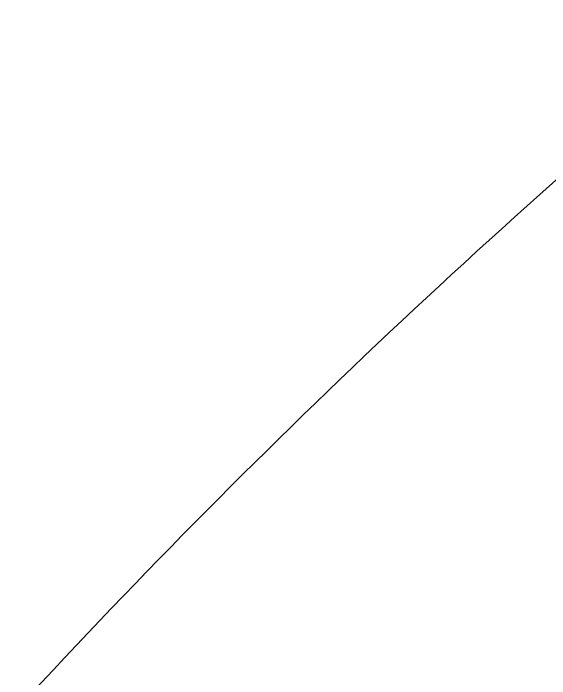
# Model space of a CAD drawing. Header units: millimetres. Extents: x 0 to 1840, y -1118 to 817.
# Drawn here: x 670.945 to 671.758, y 677.587 to 678.595 of the extents above; entities that cross this region are included whole.
import ezdxf

# ---------------------------------------------------------------- set-up
doc = ezdxf.new("R2010")
doc.units = ezdxf.units.MM
doc.layers.add('Blocks', color=7, linetype='Continuous')
doc.layers.add('Blocks$Inner', color=7, linetype='Continuous', lineweight=25, true_color=0x007f00)
doc.layers.add('Blocks$Outline', color=7, linetype='Continuous', lineweight=35, true_color=0xff3f3f)

# ---------------------------------------------------------------- blocks, each defined once
blk = doc.blocks.new('N02 Office Chair Front')
at = {"layer": 'Blocks$Inner'}
for points, knots in [([(676.46, 680.7918), (675.3876, 680.54), (673.803, 679.8902), (672.0103, 678.6041), (670.6199, 677.2635), (669.692, 675.9738), (669.108, 674.8811), (668.7542, 674.1281), (668.388, 673.1631), (668.0708, 671.9695), (667.8119, 670.3512), (667.7976, 669.1619), (667.8673, 668.3465)], [23.771796, 23.771796, 23.771796, 23.771796, 23.971796, 24.071796, 24.171796, 24.321796, 24.359296, 24.396796, 24.471796, 24.546796, 24.621796, 24.771796, 24.771796, 24.771796, 24.771796]), ([(676.7342, 679.5372), (676.1924, 679.3893), (675.1372, 679.0177), (673.6955, 678.1593), (672.4387, 677.0658), (671.2885, 675.7), (670.3258, 674.0461), (669.7494, 672.4546), (669.4634, 671.1438), (669.3033, 669.8224), (669.3043, 668.8187), (669.3767, 668.1679)], [0, 0, 0, 0, 0.111111, 0.222222, 0.333333, 0.444444, 0.583333, 0.722222, 0.791667, 0.861111, 1, 1, 1, 1])]:
    blk.add_open_spline(points, degree=3, knots=knots, dxfattribs=at)
at = {"layer": 'Blocks$Outline'}
blk.add_open_spline([(676.46, 680.7918), (676.4136, 680.7809), (675.3419, 680.5212), (673.7642, 679.8624), (672.0103, 678.6041), (670.9521, 677.5838), (670.3736, 676.8739), (670.1567, 676.5804)], degree=3, knots=[23.7717964, 23.7717964, 23.7717964, 23.7717964, 23.780447, 23.9717956, 24.0717957, 24.1717958, 24.2381743, 24.2381743, 24.2381743, 24.2381743], dxfattribs=at)

msp = doc.modelspace()

# ---------------------------------------------------------------- block references
at = {"layer": 'Blocks'}
msp.add_blockref('N02 Office Chair Front', (0, 0), dxfattribs=at)

doc.saveas('drawing.dxf')
